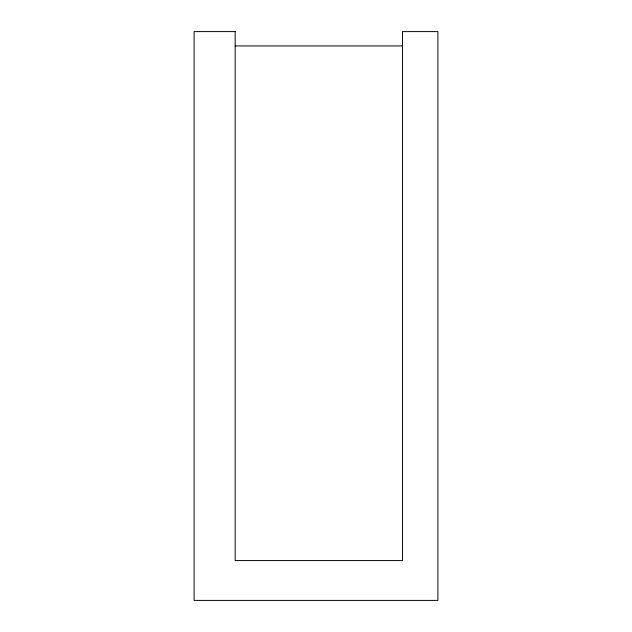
<?xml version="1.0" encoding="UTF-8"?>
<svg xmlns="http://www.w3.org/2000/svg" width="632" height="632" viewBox="0 0 632 632"><rect width="100%" height="100%" fill="white"/><g stroke="black" fill="none" stroke-linecap="round" stroke-linejoin="round"><path stroke-width="0.95" d="M235.175 45.938L402.466 45.938M235.175 31.6L194.111 31.6L194.111 600.4L437.889 600.4L437.889 31.6L402.466 31.6L402.466 560.568L235.175 560.568L235.175 31.6"/></g></svg>
